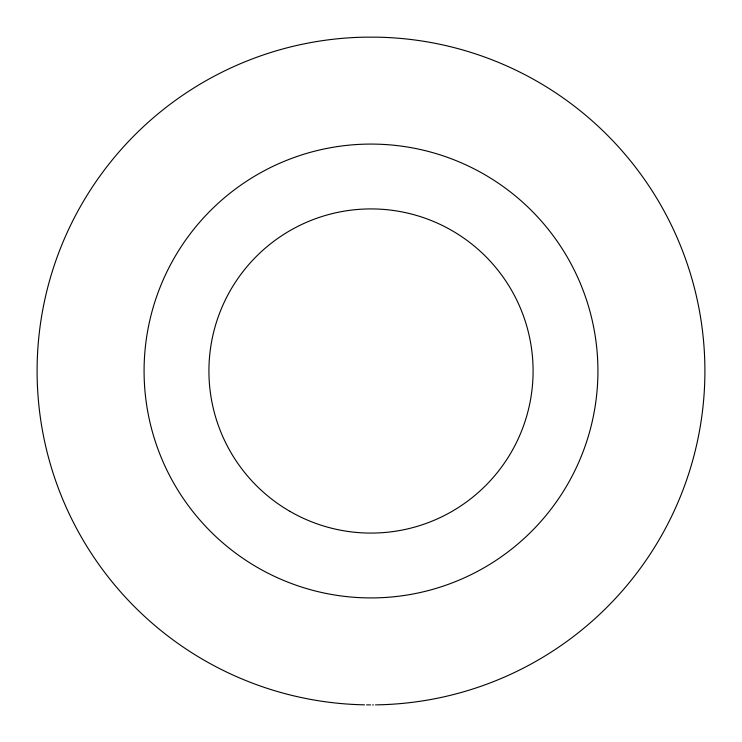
<?xml version="1.0" encoding="UTF-8"?>
<svg xmlns="http://www.w3.org/2000/svg" width="742" height="742" viewBox="0 0 742 742"><rect width="100%" height="100%" fill="white"/><g stroke="black" fill="none" stroke-linecap="round" stroke-linejoin="round"><path stroke-width="1.11" d="M377.075 704.844L377.483 704.835A333.9 333.9 0 0 0 704.9 371A333.9 333.9 0 0 0 377.483 37.165L364.517 37.165A333.9 333.9 0 0 0 37.1 371A333.9 333.9 0 0 0 364.517 704.835M376.268 704.863L375.452 704.872M373.421 704.891L372.614 704.9M370.592 704.9L369.785 704.9M368.978 704.891L368.171 704.891M367.355 704.881L366.548 704.872M257.539 567.519A226.922 226.922 0 0 0 597.922 371A226.922 226.922 0 0 0 257.539 174.481A226.922 226.922 0 0 0 257.539 567.519M289.955 511.368A162.09 162.09 0 0 0 533.09 371A162.09 162.09 0 0 0 289.955 230.632A162.09 162.09 0 0 0 289.955 511.368"/></g></svg>
